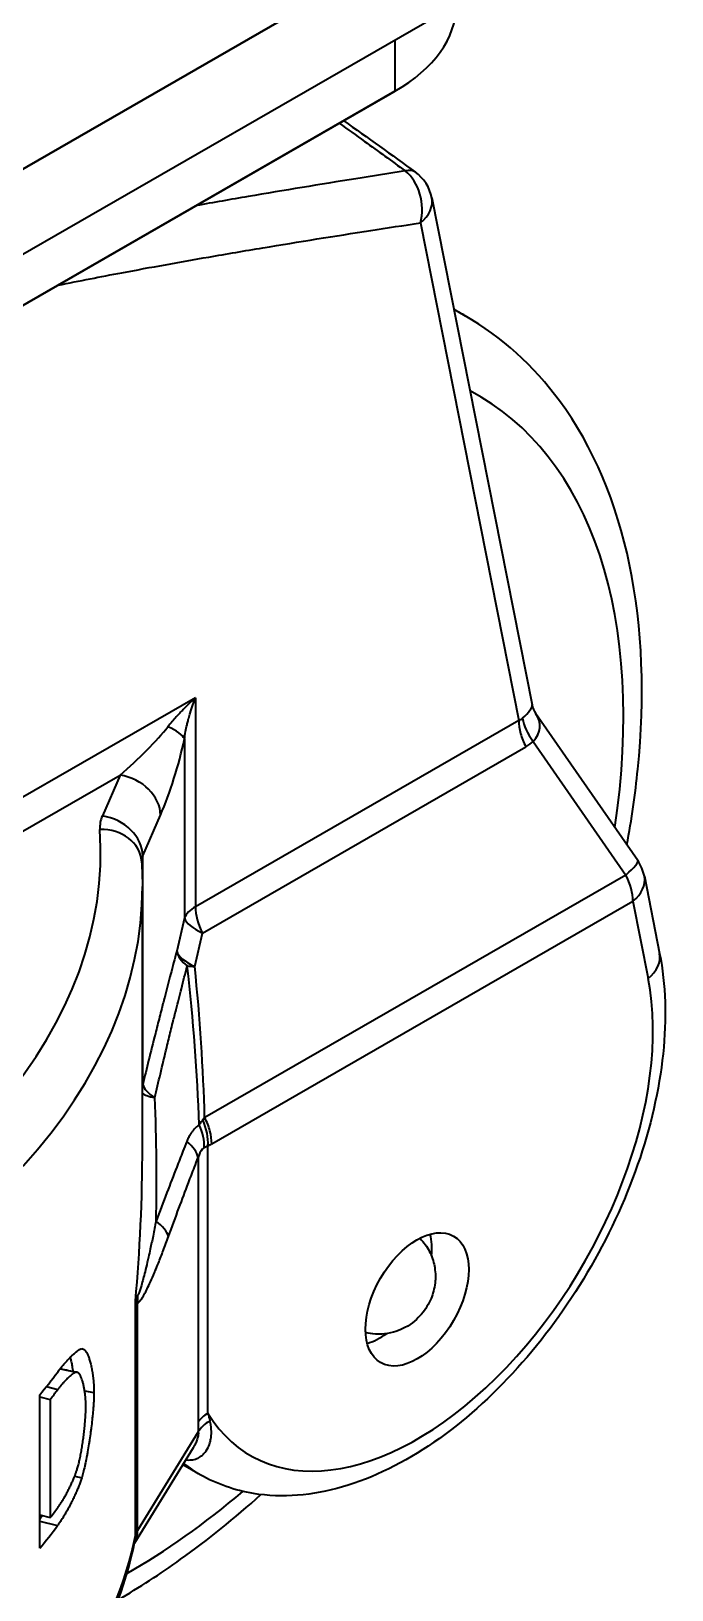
# Model space of a CAD drawing. Header units: millimetres. Extents: x 0 to 51860, y 0 to 5940.
# Drawn here: x 8050.8 to 8071.28, y 4172.62 to 4222.45 of the extents above; entities that cross this region are included whole.
import ezdxf

# ---------------------------------------------------------------- set-up
doc = ezdxf.new("R2010")
doc.units = ezdxf.units.MM
doc.header["$LTSCALE"] = 10
doc.layers.add('가시적인 것(ISO)', color=3, linetype='Continuous', lineweight=40)
doc.layers.add('가시적인 좁은 것(ISO)', color=3, linetype='Continuous', lineweight=35)

msp = doc.modelspace()

# ---------------------------------------------------------------- linework, layer by layer
at = {"layer": '가시적인 것(ISO)'}
for p, q in [((8069.4962, 4228.9636), (7692.3726, 4011.7926)), ((8022.3557, 4201.8173), (8069.4962, 4228.9636)), ((8022.3557, 4199.0921), (8069.4962, 4226.2385)), ((8062.4251, 4220.5262), (8027.0698, 4200.1664)), ((8062.2066, 4220.3993), (8062.4432, 4220.5367)), ((8026.8341, 4200.0296), (8062.1894, 4220.3894)), ((8057.9766, 4217.2013), (8057.9767, 4217.2012)), ((8063.6046, 4217.1176), (8066.8077, 4200.9133)), ((8064.3088, 4213.5548), (8064.6687, 4213.3475)), ((8070.1856, 4195.9314), (8066.9295, 4200.626)), ((8070.3981, 4195.4301), (8070.886, 4192.9618)), ((8054.3511, 4186.7994), (8054.3511, 4195.106)), ((8051.0679, 4173.9435), (8051.0679, 4178.8488)), ((8051.0679, 4178.7878), (8051.4035, 4178.7009)), ((8051.4035, 4178.7009), (8051.4035, 4174.9245)), ((8055.974, 4177.1512), (8054.0976, 4174.1128)), ((8052.1866, 4176.2467), (8052.4132, 4176.2003)), ((8056.201, 4176.2966), (8055.6442, 4176.6173)), ((8051.0679, 4175.0114), (8051.4035, 4174.9245))]:
    msp.add_line(p, q, dxfattribs=at)
for centre, end in [((8062.2965, 4216.8591), 53.94212), ((8069.09, 4195.1715), 34.74516)]:
    msp.add_arc(centre, 1.3333, 11.18164, end, dxfattribs=at)
for centre, major_axis, ratio, start_param, end_param in [((8057.7111, 4223.2408), (6.6667, 0), 0.5758617, 5.4977871, 6.2831853), ((8057.7111, 4222.9683), (6.3333, 0), 0.5758617, 5.4977871, 5.5016397), ((8065.5845, 4200.2256), (-1.2137, -0.713), 0.232623, 3.0604948, 3.060542), ((8061.9537, 4182.5801), (1.1644, 2.022), 0.5780931, 5.3737226, 5.7548429), ((8061.9537, 4182.5801), (1.1644, 2.022), 0.5780931, 3.669935, 4.0510553), ((8020.8378, 4187.1797), (33.5133, 0), 0.5758617, 5.8368413, 5.8776098), ((8020.8378, 4186.6152), (-33.5133, 0), 0.5758617, 2.7190423, 2.7371778), ((8020.8378, 4182.8388), (33.5133, 0), 0.5758617, 5.860635, 5.8787704), ((8020.8378, 4182.2744), (-33.5133, 0), 0.5758617, 2.6952486, 2.7364524)]:
    msp.add_ellipse(centre, major_axis=major_axis, ratio=ratio, start_param=start_param, end_param=end_param, dxfattribs=at)
msp.add_ellipse((8063.1322, 4181.9015), major_axis=(1.1644, 2.022), ratio=0.5780931, dxfattribs=at)
for points in [[(8060.7862, 4219.5813), (8061.551, 4219.0424), (8062.3162, 4218.4939), (8063.0812, 4217.9371)], [(8066.8077, 4200.9133), (8066.8274, 4200.8136), (8066.8724, 4200.7083), (8066.9295, 4200.6259)], [(8054.2027, 4182.7464), (8054.2027, 4182.7464), (8054.2027, 4182.7464), (8054.2027, 4182.7464)], [(8051.7262, 4179.6872), (8051.9036, 4179.6492), (8052.081, 4179.6113), (8052.2584, 4179.5734)], [(8055.974, 4177.1513), (8055.974, 4177.1513), (8055.974, 4177.1513), (8055.974, 4177.1512)]]:
    msp.add_open_spline(points, degree=3, dxfattribs=at)
for points, knots in [([(8069.8393, 4196.4307), (8069.9918, 4197.246), (8070.1087, 4198.0539), (8070.4212, 4201.1621), (8070.3428, 4203.3741), (8069.515, 4207.3623), (8068.7742, 4209.1509), (8066.8652, 4211.7409), (8065.8424, 4212.6717), (8064.6687, 4213.3475)], [6.0454218, 6.0454218, 6.0454218, 6.0454218, 6.1604084, 6.1604084, 6.4943533, 6.4943533, 6.822324, 6.822324, 7.0705172, 7.0705172, 7.0705172, 7.0705172]), ([(8054.3232, 4195.9252), (8054.3269, 4195.8707), (8054.3302, 4195.8161), (8054.3362, 4195.7069), (8054.3388, 4195.6523), (8054.3433, 4195.5431), (8054.3452, 4195.4884), (8054.3481, 4195.3792), (8054.3493, 4195.3245), (8054.3508, 4195.2153), (8054.3511, 4195.1606), (8054.3511, 4195.106)], [0.74608279, 0.74608279, 0.74608279, 0.74608279, 0.753945865, 0.753945865, 0.761808939, 0.761808939, 0.769672014, 0.769672014, 0.777535089, 0.777535089, 0.785398163, 0.785398163, 0.785398163, 0.785398163]), ([(8070.886, 4192.9618), (8071.0836, 4191.962), (8071.114, 4190.8769), (8070.8753, 4188.5959), (8070.5975, 4187.3974), (8069.7723, 4185.0299), (8069.2269, 4183.8613), (8067.9251, 4181.6592), (8067.1699, 4180.6258), (8065.5121, 4178.7857), (8064.6093, 4177.9802), (8062.7228, 4176.6832), (8061.7382, 4176.193), (8059.7916, 4175.6294), (8058.825, 4175.5426), (8057.3039, 4175.7929), (8056.7246, 4175.9951), (8056.201, 4176.2966)], [6.0808054, 6.0808054, 6.0808054, 6.0808054, 6.4112568, 6.4112568, 6.750213, 6.750213, 7.0863904, 7.0863904, 7.4212433, 7.4212433, 7.7577382, 7.7577382, 8.0967554, 8.0967554, 8.4235318, 8.4235318, 8.6374461, 8.6374461, 8.6374461, 8.6374461]), ([(8063.2198, 4183.8568), (8063.2361, 4183.8404), (8063.2519, 4183.8237), (8063.3906, 4183.6714), (8063.4832, 4183.5257), (8063.6288, 4183.2193), (8063.6719, 4183.0614), (8063.7256, 4182.7336), (8063.7231, 4182.5735), (8063.6857, 4182.239), (8063.639, 4182.0786), (8063.5032, 4181.7485), (8063.4061, 4181.5869), (8063.1466, 4181.2797), (8062.9877, 4181.1307), (8062.5769, 4180.9094), (8062.3643, 4180.8262), (8061.9088, 4180.78), (8061.7001, 4180.7886), (8061.485, 4180.8442)], [5.6541342, 5.6541342, 5.6541342, 5.6541342, 5.678699, 5.678699, 5.8760079, 5.8760079, 6.1119161, 6.1119161, 6.4202858, 6.4202858, 6.8403273, 6.8403273, 7.3696643, 7.3696643, 7.8861792, 7.8861792, 8.2433156, 8.2433156, 8.4791654, 8.4791654, 8.4791654, 8.4791654]), ([(8051.6324, 4179.5653), (8051.6602, 4179.6026), (8051.6881, 4179.6389), (8051.716, 4179.6742), (8051.7439, 4179.7095), (8051.7717, 4179.7438), (8051.7992, 4179.7769), (8051.813, 4179.7935), (8051.8267, 4179.8097), (8051.8404, 4179.8257), (8051.8677, 4179.8577), (8051.8947, 4179.8884), (8051.9212, 4179.9179), (8051.9345, 4179.9326), (8051.9476, 4179.947), (8051.9606, 4179.9611), (8051.9866, 4179.9893), (8052.0121, 4180.0161), (8052.0369, 4180.0415), (8052.0493, 4180.0542), (8052.0615, 4180.0665), (8052.0736, 4180.0785), (8052.0977, 4180.1024), (8052.121, 4180.1249), (8052.1435, 4180.1457), (8052.1547, 4180.1561), (8052.1657, 4180.1662), (8052.1765, 4180.1758), (8052.1981, 4180.195), (8052.2188, 4180.2126), (8052.2384, 4180.2284), (8052.2482, 4180.2363), (8052.2577, 4180.2438), (8052.267, 4180.2509), (8052.2855, 4180.2649), (8052.3029, 4180.2772), (8052.3191, 4180.2875), (8052.3272, 4180.2927), (8052.3351, 4180.2974), (8052.3425, 4180.3016), (8052.3575, 4180.3101), (8052.3713, 4180.3165), (8052.3836, 4180.3209), (8052.3959, 4180.3253), (8052.4069, 4180.3276), (8052.4164, 4180.3278)], [0, 0, 0, 0, 0.0833333, 0.0833333, 0.0833333, 0.1666667, 0.1666667, 0.1666667, 0.2083333, 0.2083333, 0.2083333, 0.2916667, 0.2916667, 0.2916667, 0.3333333, 0.3333333, 0.3333333, 0.4166667, 0.4166667, 0.4166667, 0.4583333, 0.4583333, 0.4583333, 0.5416667, 0.5416667, 0.5416667, 0.5833333, 0.5833333, 0.5833333, 0.6666667, 0.6666667, 0.6666667, 0.7083333, 0.7083333, 0.7083333, 0.7916667, 0.7916667, 0.7916667, 0.8333333, 0.8333333, 0.8333333, 0.9166667, 0.9166667, 0.9166667, 1, 1, 1, 1]), ([(8052.4164, 4180.3278), (8052.4326, 4180.3278), (8052.4488, 4180.323), (8052.4648, 4180.3138), (8052.4809, 4180.3046), (8052.4969, 4180.291), (8052.5127, 4180.2734), (8052.5205, 4180.2646), (8052.5284, 4180.2548), (8052.5361, 4180.2441), (8052.5516, 4180.2226), (8052.5668, 4180.1972), (8052.5816, 4180.1685), (8052.589, 4180.1541), (8052.5963, 4180.1388), (8052.6034, 4180.1228), (8052.6178, 4180.0907), (8052.6317, 4180.0553), (8052.645, 4180.0171), (8052.6516, 4179.998), (8052.6581, 4179.9782), (8052.6645, 4179.9577), (8052.6772, 4179.9167), (8052.6892, 4179.873), (8052.7005, 4179.8271), (8052.7062, 4179.8041), (8052.7116, 4179.7806), (8052.7169, 4179.7565), (8052.7274, 4179.7084), (8052.7372, 4179.6581), (8052.746, 4179.6062), (8052.7505, 4179.5802), (8052.7547, 4179.5538), (8052.7586, 4179.527), (8052.7666, 4179.4734), (8052.7736, 4179.4183), (8052.7795, 4179.362), (8052.7825, 4179.3339), (8052.7852, 4179.3054), (8052.7876, 4179.2768), (8052.7924, 4179.2195), (8052.7962, 4179.1612), (8052.7987, 4179.1023), (8052.8013, 4179.0435), (8052.8026, 4178.984), (8052.8026, 4178.9244)], [0, 0, 0, 0, 0.0833333, 0.0833333, 0.0833333, 0.1666667, 0.1666667, 0.1666667, 0.2083333, 0.2083333, 0.2083333, 0.2916667, 0.2916667, 0.2916667, 0.3333333, 0.3333333, 0.3333333, 0.4166667, 0.4166667, 0.4166667, 0.4583333, 0.4583333, 0.4583333, 0.5416667, 0.5416667, 0.5416667, 0.5833333, 0.5833333, 0.5833333, 0.6666667, 0.6666667, 0.6666667, 0.7083333, 0.7083333, 0.7083333, 0.7916667, 0.7916667, 0.7916667, 0.8333333, 0.8333333, 0.8333333, 0.9166667, 0.9166667, 0.9166667, 1, 1, 1, 1]), ([(8052.0408, 4180.0455), (8052.0498, 4180.0137), (8052.0584, 4179.9805), (8052.0667, 4179.9461), (8052.0722, 4179.9229), (8052.0776, 4179.8992), (8052.0827, 4179.8749), (8052.0931, 4179.8264), (8052.1026, 4179.7758), (8052.1113, 4179.7235), (8052.1156, 4179.6974), (8052.1198, 4179.6708), (8052.1237, 4179.6439), (8052.1257, 4179.6297), (8052.1277, 4179.6154), (8052.1296, 4179.601)], [0.47973463, 0.47973463, 0.47973463, 0.47973463, 0.54166667, 0.54166667, 0.54166667, 0.58333333, 0.58333333, 0.58333333, 0.66666667, 0.66666667, 0.66666667, 0.70833333, 0.70833333, 0.70833333, 0.73031952, 0.73031952, 0.73031952, 0.73031952]), ([(8052.2367, 4179.5746), (8052.2274, 4179.5731), (8052.217, 4179.5699), (8052.2057, 4179.5653), (8052.1945, 4179.5607), (8052.1823, 4179.5546), (8052.1693, 4179.5471), (8052.1498, 4179.5358), (8052.1285, 4179.5214), (8052.1058, 4179.5043), (8052.0982, 4179.4986), (8052.0904, 4179.4926), (8052.0825, 4179.4863), (8052.0667, 4179.4738), (8052.0503, 4179.46), (8052.0334, 4179.4453), (8052.0249, 4179.4379), (8052.0164, 4179.4303), (8052.0077, 4179.4224), (8051.9903, 4179.4066), (8051.9725, 4179.3899), (8051.9544, 4179.3722), (8051.9453, 4179.3634), (8051.9362, 4179.3544), (8051.927, 4179.3452), (8051.9086, 4179.3267), (8051.8899, 4179.3075), (8051.8711, 4179.2875), (8051.8617, 4179.2775), (8051.8523, 4179.2674), (8051.8428, 4179.257), (8051.8239, 4179.2364), (8051.805, 4179.2151), (8051.7861, 4179.1933), (8051.7766, 4179.1824), (8051.7672, 4179.1714), (8051.7578, 4179.1602), (8051.739, 4179.1379), (8051.7203, 4179.1151), (8051.7019, 4179.0919), (8051.6835, 4179.0687), (8051.6654, 4179.0452), (8051.6477, 4179.0214)], [0, 0, 0, 0, 0.0833333, 0.0833333, 0.0833333, 0.1666667, 0.1666667, 0.1666667, 0.2916667, 0.2916667, 0.2916667, 0.3333333, 0.3333333, 0.3333333, 0.4166667, 0.4166667, 0.4166667, 0.4583333, 0.4583333, 0.4583333, 0.5416667, 0.5416667, 0.5416667, 0.5833333, 0.5833333, 0.5833333, 0.6666667, 0.6666667, 0.6666667, 0.7083333, 0.7083333, 0.7083333, 0.7916667, 0.7916667, 0.7916667, 0.8333333, 0.8333333, 0.8333333, 0.9166667, 0.9166667, 0.9166667, 1, 1, 1, 1]), ([(8052.543, 4178.4775), (8052.543, 4178.5246), (8052.5419, 4178.5715), (8052.54, 4178.618), (8052.538, 4178.6645), (8052.5351, 4178.7106), (8052.5313, 4178.756), (8052.5294, 4178.7787), (8052.5273, 4178.8011), (8052.525, 4178.8234), (8052.5204, 4178.8679), (8052.5149, 4178.9116), (8052.5087, 4178.954), (8052.5056, 4178.9752), (8052.5024, 4178.9961), (8052.4989, 4179.0166), (8052.492, 4179.0578), (8052.4843, 4179.0975), (8052.4761, 4179.1355), (8052.4719, 4179.1545), (8052.4677, 4179.1731), (8052.4632, 4179.1912), (8052.4543, 4179.2275), (8052.4449, 4179.2619), (8052.4349, 4179.2941), (8052.4299, 4179.3102), (8052.4248, 4179.3258), (8052.4195, 4179.3407), (8052.409, 4179.3707), (8052.3981, 4179.3983), (8052.3867, 4179.4233), (8052.381, 4179.4357), (8052.3752, 4179.4475), (8052.3694, 4179.4587), (8052.3576, 4179.4809), (8052.3456, 4179.5003), (8052.3332, 4179.5165), (8052.327, 4179.5247), (8052.3208, 4179.532), (8052.3144, 4179.5385), (8052.3018, 4179.5516), (8052.289, 4179.5613), (8052.276, 4179.5674), (8052.263, 4179.5735), (8052.2499, 4179.576), (8052.2367, 4179.5746)], [0, 0, 0, 0, 0.0833333, 0.0833333, 0.0833333, 0.1666667, 0.1666667, 0.1666667, 0.2083333, 0.2083333, 0.2083333, 0.2916667, 0.2916667, 0.2916667, 0.3333333, 0.3333333, 0.3333333, 0.4166667, 0.4166667, 0.4166667, 0.4583333, 0.4583333, 0.4583333, 0.5416667, 0.5416667, 0.5416667, 0.5833333, 0.5833333, 0.5833333, 0.6666667, 0.6666667, 0.6666667, 0.7083333, 0.7083333, 0.7083333, 0.7916667, 0.7916667, 0.7916667, 0.8333333, 0.8333333, 0.8333333, 0.9166667, 0.9166667, 0.9166667, 1, 1, 1, 1]), ([(8052.8026, 4178.9244), (8052.8026, 4178.8684), (8052.8012, 4178.8071), (8052.7986, 4178.7412), (8052.7959, 4178.6754), (8052.792, 4178.6052), (8052.787, 4178.5314), (8052.7844, 4178.4945), (8052.7816, 4178.4567), (8052.7785, 4178.4182), (8052.7724, 4178.3411), (8052.7652, 4178.261), (8052.757, 4178.1788), (8052.7529, 4178.1377), (8052.7485, 4178.0961), (8052.744, 4178.054), (8052.7348, 4177.9699), (8052.7248, 4177.8842), (8052.714, 4177.7978), (8052.7085, 4177.7546), (8052.7029, 4177.7112), (8052.6971, 4177.6677), (8052.6855, 4177.5808), (8052.6732, 4177.4937), (8052.6603, 4177.4072), (8052.6538, 4177.364), (8052.6472, 4177.321), (8052.6405, 4177.2782), (8052.6269, 4177.1927), (8052.6129, 4177.1084), (8052.5984, 4177.0262), (8052.5912, 4176.9851), (8052.5838, 4176.9445), (8052.5764, 4176.9046), (8052.5615, 4176.8247), (8052.5463, 4176.7474), (8052.5308, 4176.6736), (8052.5231, 4176.6367), (8052.5153, 4176.6006), (8052.5075, 4176.5656), (8052.4919, 4176.4955), (8052.4761, 4176.4294), (8052.4603, 4176.3682), (8052.4446, 4176.3071), (8052.4288, 4176.2508), (8052.4132, 4176.2003)], [0, 0, 0, 0, 0.0833333, 0.0833333, 0.0833333, 0.1666667, 0.1666667, 0.1666667, 0.2083333, 0.2083333, 0.2083333, 0.2916667, 0.2916667, 0.2916667, 0.3333333, 0.3333333, 0.3333333, 0.4166667, 0.4166667, 0.4166667, 0.4583333, 0.4583333, 0.4583333, 0.5416667, 0.5416667, 0.5416667, 0.5833333, 0.5833333, 0.5833333, 0.6666667, 0.6666667, 0.6666667, 0.7083333, 0.7083333, 0.7083333, 0.7916667, 0.7916667, 0.7916667, 0.8333333, 0.8333333, 0.8333333, 0.9166667, 0.9166667, 0.9166667, 1, 1, 1, 1]), ([(8052.2621, 4176.4577), (8052.2742, 4176.4957), (8052.2863, 4176.5375), (8052.2982, 4176.5824), (8052.3102, 4176.6273), (8052.3219, 4176.6753), (8052.3335, 4176.726), (8052.3393, 4176.7513), (8052.3451, 4176.7773), (8052.3507, 4176.8039), (8052.3621, 4176.857), (8052.3732, 4176.9125), (8052.3839, 4176.9698), (8052.3893, 4176.9984), (8052.3946, 4177.0275), (8052.3998, 4177.0569), (8052.4102, 4177.1158), (8052.4203, 4177.1762), (8052.4299, 4177.2376), (8052.4347, 4177.2683), (8052.4394, 4177.2992), (8052.444, 4177.3303), (8052.4531, 4177.3925), (8052.4618, 4177.4554), (8052.4699, 4177.5184), (8052.474, 4177.5499), (8052.4779, 4177.5814), (8052.4817, 4177.6129), (8052.4893, 4177.6759), (8052.4963, 4177.7387), (8052.5026, 4177.8008), (8052.5058, 4177.8319), (8052.5088, 4177.8628), (8052.5116, 4177.8934), (8052.5173, 4177.9547), (8052.5223, 4178.0151), (8052.5265, 4178.0739), (8052.5286, 4178.1033), (8052.5306, 4178.1323), (8052.5323, 4178.1608), (8052.5358, 4178.218), (8052.5384, 4178.2733), (8052.5402, 4178.3262), (8052.542, 4178.3792), (8052.543, 4178.4298), (8052.543, 4178.4775)], [0, 0, 0, 0, 0.0833333, 0.0833333, 0.0833333, 0.1666667, 0.1666667, 0.1666667, 0.2083333, 0.2083333, 0.2083333, 0.2916667, 0.2916667, 0.2916667, 0.3333333, 0.3333333, 0.3333333, 0.4166667, 0.4166667, 0.4166667, 0.4583333, 0.4583333, 0.4583333, 0.5416667, 0.5416667, 0.5416667, 0.5833333, 0.5833333, 0.5833333, 0.6666667, 0.6666667, 0.6666667, 0.7083333, 0.7083333, 0.7083333, 0.7916667, 0.7916667, 0.7916667, 0.8333333, 0.8333333, 0.8333333, 0.9166667, 0.9166667, 0.9166667, 1, 1, 1, 1]), ([(8052.4132, 4176.2003), (8052.4004, 4176.1601), (8052.3865, 4176.1186), (8052.3714, 4176.0761), (8052.3564, 4176.0336), (8052.3403, 4175.9901), (8052.3232, 4175.9459), (8052.3147, 4175.9238), (8052.3059, 4175.9015), (8052.2969, 4175.8791), (8052.2789, 4175.8342), (8052.2599, 4175.7887), (8052.2401, 4175.7428), (8052.2302, 4175.7199), (8052.2202, 4175.6969), (8052.2099, 4175.6739), (8052.1893, 4175.6278), (8052.168, 4175.5816), (8052.1461, 4175.5354), (8052.1351, 4175.5123), (8052.124, 4175.4892), (8052.1127, 4175.4662), (8052.0901, 4175.4201), (8052.067, 4175.3743), (8052.0434, 4175.3289), (8052.0316, 4175.3063), (8052.0197, 4175.2837), (8052.0077, 4175.2613), (8051.9837, 4175.2165), (8051.9594, 4175.1723), (8051.9348, 4175.129), (8051.9225, 4175.1073), (8051.9101, 4175.0858), (8051.8977, 4175.0646), (8051.8729, 4175.0223), (8051.8479, 4174.9809), (8051.8229, 4174.9408), (8051.8105, 4174.9207), (8051.798, 4174.901), (8051.7855, 4174.8816), (8051.7606, 4174.8428), (8051.7357, 4174.8054), (8051.7111, 4174.7697), (8051.6865, 4174.7339), (8051.6621, 4174.6999), (8051.6381, 4174.6677)], [0, 0, 0, 0, 0.0833333, 0.0833333, 0.0833333, 0.1666667, 0.1666667, 0.1666667, 0.2083333, 0.2083333, 0.2083333, 0.2916667, 0.2916667, 0.2916667, 0.3333333, 0.3333333, 0.3333333, 0.4166667, 0.4166667, 0.4166667, 0.4583333, 0.4583333, 0.4583333, 0.5416667, 0.5416667, 0.5416667, 0.5833333, 0.5833333, 0.5833333, 0.6666667, 0.6666667, 0.6666667, 0.7083333, 0.7083333, 0.7083333, 0.7916667, 0.7916667, 0.7916667, 0.8333333, 0.8333333, 0.8333333, 0.9166667, 0.9166667, 0.9166667, 1, 1, 1, 1]), ([(8051.6477, 4175.245), (8051.6651, 4175.2684), (8051.6831, 4175.2938), (8051.7016, 4175.3209), (8051.7202, 4175.3479), (8051.7391, 4175.3767), (8051.7584, 4175.4069), (8051.7681, 4175.4221), (8051.7778, 4175.4375), (8051.7875, 4175.4533), (8051.8071, 4175.4849), (8051.8268, 4175.5177), (8051.8466, 4175.5516), (8051.8564, 4175.5686), (8051.8663, 4175.5857), (8051.8762, 4175.6031), (8051.896, 4175.638), (8051.9156, 4175.6736), (8051.9351, 4175.7099), (8051.9449, 4175.728), (8051.9545, 4175.7463), (8051.9642, 4175.7647), (8051.9834, 4175.8014), (8052.0023, 4175.8386), (8052.0208, 4175.876), (8052.03, 4175.8947), (8052.0391, 4175.9134), (8052.0481, 4175.9321), (8052.0661, 4175.9695), (8052.0836, 4176.0069), (8052.1004, 4176.0441), (8052.1089, 4176.0627), (8052.1171, 4176.0812), (8052.1252, 4176.0996), (8052.1413, 4176.1364), (8052.1567, 4176.1727), (8052.1712, 4176.2084), (8052.193, 4176.2619), (8052.2129, 4176.3137), (8052.2304, 4176.363), (8052.2421, 4176.3958), (8052.2527, 4176.4275), (8052.2621, 4176.4577)], [0, 0, 0, 0, 0.0833333, 0.0833333, 0.0833333, 0.1666667, 0.1666667, 0.1666667, 0.2083333, 0.2083333, 0.2083333, 0.2916667, 0.2916667, 0.2916667, 0.3333333, 0.3333333, 0.3333333, 0.4166667, 0.4166667, 0.4166667, 0.4583333, 0.4583333, 0.4583333, 0.5416667, 0.5416667, 0.5416667, 0.5833333, 0.5833333, 0.5833333, 0.6666667, 0.6666667, 0.6666667, 0.7083333, 0.7083333, 0.7083333, 0.7916667, 0.7916667, 0.7916667, 0.9166667, 0.9166667, 0.9166667, 1, 1, 1, 1]), ([(8053.5807, 4172.3019), (8054.2513, 4172.6906), (8054.9167, 4173.1214), (8056.4465, 4174.215), (8057.3045, 4174.9075), (8058.1402, 4175.6605)], [4.71568478, 4.71568478, 4.71568478, 4.71568478, 4.8320453, 4.8320453, 4.98656624, 4.98656624, 4.98656624, 4.98656624]), ([(8051.1455, 4174.9913), (8051.1292, 4174.9666), (8051.113, 4174.9424), (8051.0872, 4174.9049), (8051.0775, 4174.891), (8051.0679, 4174.8774)], [0.861058474, 0.861058474, 0.861058474, 0.861058474, 0.916666667, 0.916666667, 0.950264615, 0.950264615, 0.950264615, 0.950264615]), ([(8008.2951, 4158.138), (8011.6168, 4157.3516), (8015.1509, 4156.8819), (8022.2846, 4156.6175), (8025.8828, 4156.8215), (8032.7961, 4157.8839), (8036.1098, 4158.7426), (8042.1308, 4161.0449), (8044.8357, 4162.4898), (8049.3462, 4165.8495), (8051.1552, 4167.7649), (8053.231, 4171.2295), (8053.8105, 4172.6867), (8054.1105, 4174.1763)], [3.5369534, 3.5369534, 3.5369534, 3.5369534, 3.8627197, 3.8627197, 4.1877832, 4.1877832, 4.5131593, 4.5131593, 4.839651, 4.839651, 5.1655586, 5.1655586, 5.3823025, 5.3823025, 5.3823025, 5.3823025])]:
    msp.add_open_spline(points, degree=3, knots=knots, dxfattribs=at)
at = {"layer": '가시적인 좁은 것(ISO)'}
for p, q in [((8062.4251, 4222.1665), (8062.4251, 4220.5262)), ((8062.1894, 4220.3894), (8062.4251, 4220.5262)), ((8063.2393, 4216.3162), (8066.3842, 4200.4067)), ((8056.046, 4201.1355), (8049.0124, 4197.0851)), ((8056.046, 4201.1355), (8056.046, 4194.4533)), ((8066.3842, 4200.4067), (8056.046, 4194.4533)), ((8055.6953, 4199.8205), (8055.6953, 4194.0968)), ((8066.8429, 4199.7406), (8069.8059, 4195.4687)), ((8056.2729, 4193.6132), (8066.6112, 4199.5666)), ((8049.0216, 4196.0025), (8053.6368, 4198.6602)), ((8053.6368, 4198.6602), (8053.0707, 4197.3577)), ((8054.3641, 4196.0812), (8054.9303, 4197.3837)), ((8054.3641, 4188.7755), (8054.3641, 4196.0812)), ((8069.8059, 4195.4687), (8056.342, 4187.7153)), ((8056.569, 4186.8752), (8070.0328, 4194.6286)), ((8070.0328, 4194.6286), (8070.5207, 4192.1603)), ((8055.6953, 4194.0968), (8055.4483, 4193.0294)), ((8056.0259, 4192.5458), (8056.2729, 4193.6132)), ((8056.4483, 4178.263), (8056.4483, 4186.8109)), ((8056.1348, 4186.4359), (8056.1348, 4177.9774)), ((8054.1275, 4174.3489), (8054.1275, 4181.8579)), ((8054.1956, 4174.5176), (8054.1956, 4181.7833)), ((8051.7243, 4179.6847), (8052.2367, 4179.5746)), ((8051.282, 4179.1115), (8051.6477, 4179.0214)), ((8052.5051, 4178.9784), (8052.8026, 4178.9244)), ((8056.1394, 4177.6651), (8054.1956, 4174.5176)), ((8051.0679, 4174.8085), (8051.6381, 4174.6677))]:
    msp.add_line(p, q, dxfattribs=at)
for centre, major_axis, ratio, start_param, end_param in [((8062.2965, 4216.8591), (-0.1992, 1.3184), 0.7412201, 4.1792559, 5.6026219), ((8062.2965, 4216.8591), (0.7847, 1.078), 0.452436, 6.2831277, 6.7765313), ((8062.2965, 4216.8591), (1.308, 0.2586), 0.6803064, 5.3744287, 6.2831853), ((8052.5256, 4192.2606), (12.1431, 21.0869), 0.5780931, 0, 0.0288959), ((8053.9398, 4191.4463), (11.1451, 19.3537), 0.5780931, 5.308655, 6.3061371), ((8065.5845, 4200.2256), (-1.2137, -0.713), 0.232623, 2.2829607, 3.0604948), ((8065.5845, 4200.2256), (1.4729, 0.0216), 0.6475199, 5.7271306, 6.6935587), ((8053.6368, 4199.2052), (1.8671, 1.6915), 0.1620417, 4.5666266, 5.5110924), ((8054.4019, 4200.007), (1.3041, -0.2778), 0.3128063, 0.2105481, 1.0131408), ((8064.99, 4203.2332), (1.4366, -2.8082), 0.3345581, 6.2394981, 6.370684), ((8067.327, 4199.8638), (-0.6654, 1.1554), 0.5780931, 0.7873319, 1.141645), ((8067.5587, 4200.0377), (-0.9237, 0.9615), 0.5540728, 0.6657755, 1.3579753), ((8054.9303, 4199.0188), (0.785, 2.7149), 0.1933232, 4.1230649, 5.0675308), ((8067.327, 4199.8638), (-0.6654, 1.1554), 0.5780931, 1.141645, 1.4959581), ((8064.2742, 4202.936), (2.4552, -3.2917), 0.5382264, 6.2192607, 6.3504466), ((8053.6368, 4197.5701), (1.2228, -0.5315), 0.7930813, 0.3319585, 1.9027548), ((8055.6575, 4196.9848), (-2.6667, 0), 0.5758617, 6.0379247, 6.3225007), ((8053.0707, 4196.2676), (1.2228, -0.5315), 0.7930813, 0.3319585, 1.9027548), ((8020.8378, 4196.1961), (32.18, 0), 0.5758617, 4.359902, 6.3225007), ((8052.9929, 4195.8344), (1.3302, 0.0909), 0.8169154, 0, 1.5150527), ((8055.6575, 4195.8947), (-1.3333, 0), 0.5758617, 6.0379247, 6.2668959), ((8069.09, 4195.1715), (1.0956, 0.7599), 0.1492699, 5.316678, 6.2831853), ((8069.09, 4195.1715), (-0.6654, 1.1554), 0.5780931, 3.9289245, 4.6375508), ((8069.09, 4195.1715), (1.308, 0.2586), 0.6803064, 5.3744207, 6.2831853), ((8020.8378, 4195.106), (33.5133, 0), 0.5758617, 4.359902, 6.2831853), ((8056.9888, 4193.9104), (-1.3333, 0), 0.5758617, 5.4977871, 6.0379247), ((8056.9888, 4193.9104), (0.6654, -1.1554), 0.5780931, 3.9289245, 4.6375508), ((8056.9888, 4193.9104), (-1.299, 0.3006), 0.3838077, 0.2166631, 1.078338), ((8056.7417, 4192.843), (-1.2879, 0.3453), 0.5049707, 0.2320616, 0.8788758), ((8056.7417, 4192.843), (-1.299, 0.3006), 0.3838077, 0.2166631, 1.078338), ((8069.5779, 4192.7032), (1.308, 0.2586), 0.6803064, 5.3744207, 6.2831853), ((8056.7417, 4192.843), (1.3265, 0.1349), 0.2015453, 3.8873915, 4.1220179), ((8009.998, 4215.9161), (-34.7615, 56.8546), 0.5353494, 3.9007513, 3.9950172), ((8003.7896, 4219.6996), (41.1268, -60.6665), 0.5398799, 0.7019999, 0.7861428), ((8063.1322, 4186.1527), (-5.323, -9.2436), 0.5780931, 5.9776282, 8.839826), ((8055.6575, 4188.5891), (-1.3333, 0), 0.5758617, 6.0379247, 6.0818688), ((8055.6575, 4188.5891), (-1.2956, 0.3149), 0.4251244, 0.2211103, 0.9023627), ((8055.6575, 4188.5891), (-1.3327, -0.0397), 0.2164321, 0.1927886, 0.8148016), ((8021.0383, 4210.3505), (22.7377, -49.1362), 0.5080315, 0.799973, 0.8889459), ((8057.0306, 4192.0185), (1.0708, 4.5598), 0.1795802, 3.4713809, 3.5233372), ((8055.5055, 4187.3538), (-0.5851, 1.1981), 0.6199177, 3.9698247, 4.6508782), ((8055.6262, 4187.4182), (0.6654, -1.1554), 0.5780931, 1.141645, 1.4959581), ((8055.2647, 4187.2162), (0.7469, -1.1045), 0.6865404, 0.7457705, 1.3562079), ((8055.6262, 4187.4182), (0.6654, -1.1554), 0.5780931, 0.7873319, 1.141645), ((8018.1548, 4213.7401), (-25.1699, 51.8045), 0.5021268, 3.8322228, 3.9434518), ((8054.8786, 4186.6932), (1.2431, -0.4822), 0.5063781, 0.3232732, 0.9828015), ((8057.5904, 4182.4282), (-1.2096, 4.3474), 0.2167467, 0.1363411, 0.3419707), ((8056.4059, 4186.3561), (0.0282, 0.4239), 0.6242559, 0.4035623, 0.6688072), ((8058.6216, 4193.2443), (-2.9017, -6.5117), 0.2801513, 0.322726, 0.3674643), ((8053.9306, 4184.1689), (1.2529, -0.4562), 0.4577459, 0.3132019, 0.9961497), ((8055.3556, 4190.6422), (-4.3308, -7.5206), 0.5780931, 0.5977299, 0.5977312), ((8055.3917, 4181.7442), (-1.2815, -0.0548), 0.6720633, 5.8580311, 6.0875329), ((8055.5153, 4181.7998), (1.3966, -0.1009), 0.2320394, 3.2714241, 3.492145), ((8052.9394, 4182.0405), (0.5364, -1.2207), 0.9441597, 0.9815991, 1.1842914), ((8057.3911, 4177.7201), (-1.3333, 0), 0.5758617, 5.4977871, 5.9415102), ((8056.9897, 4178.2483), (-0.4367, 1.7515), 0.2899816, 1.4902345, 1.6311794), ((8056.5778, 4177.756), (0.0469, -2.1824), 0.2018551, 4.6064366, 4.7496924), ((8057.3956, 4177.4079), (-1.3328, -0.0387), 0.6265017, 5.4218478, 5.924059), ((8062.1894, 4186.6956), (-5.9884, -10.399), 0.5780931, 6.1906594, 6.2831853), ((8053.9398, 4191.4463), (-11.1451, -19.3537), 0.5780931, 0.7781177, 1.0149955), ((8020.8378, 4176.5749), (33.5133, 0), 0.5758617, 4.3220109, 6.167586), ((8055.4519, 4174.2604), (-1.3333, 0), 0.5758617, 5.9415102, 6.167586)]:
    msp.add_ellipse(centre, major_axis=major_axis, ratio=ratio, start_param=start_param, end_param=end_param, dxfattribs=at)
for points, knots in [([(8060.6444, 4219.4997), (8060.9142, 4219.3082), (8061.184, 4219.1154), (8061.8878, 4218.6096), (8062.3218, 4218.2948), (8062.7559, 4217.9772), (8062.7562, 4217.9769), (8062.7566, 4217.9767)], [57.0107505, 57.0107505, 57.0107505, 57.0107505, 58.6796277, 58.6796277, 61.3639719, 61.3639719, 61.3661463, 61.3661463, 61.3661463, 61.3661463]), ([(8062.7566, 4217.9767), (8062.2297, 4217.895), (8061.7026, 4217.8123), (8060.0291, 4217.5456), (8058.8816, 4217.3568), (8057.1803, 4217.0645), (8056.6281, 4216.9677), (8056.0752, 4216.8685)], [11.5919549, 11.5919549, 11.5919549, 11.5919549, 15.1725594, 15.1725594, 22.953207, 22.953207, 26.6882835, 26.6882835, 26.6882835, 26.6882835]), ([(8051.6568, 4214.3241), (8052.3375, 4214.4625), (8053.0168, 4214.5949), (8054.6226, 4214.8982), (8055.5478, 4215.0648), (8057.0491, 4215.3257), (8057.6258, 4215.4236), (8059.3546, 4215.7114), (8060.5051, 4215.8952), (8062.1828, 4216.1555), (8062.7112, 4216.2364), (8063.2394, 4216.3162)], [21.5385308, 21.5385308, 21.5385308, 21.5385308, 26.0870056, 26.0870056, 32.3115237, 32.3115237, 36.2018475, 36.2018475, 43.9824952, 43.9824952, 47.5630996, 47.5630996, 47.5630996, 47.5630996]), ([(8056.046, 4201.1355), (8055.9872, 4201.0821), (8055.9294, 4201.0281), (8055.8093, 4200.9131), (8055.7474, 4200.8522), (8055.6488, 4200.7521), (8055.6111, 4200.7132), (8055.5557, 4200.6548), (8055.5374, 4200.6353), (8055.4902, 4200.5845), (8055.4615, 4200.5532), (8055.3882, 4200.4718), (8055.3443, 4200.4216), (8055.2546, 4200.3161), (8055.2091, 4200.2609), (8055.1657, 4200.2061)], [-0.0040025, -0.0040025, -0.0040025, -0.0040025, 0.4901862, 0.4901862, 1.0390287, 1.0390287, 1.3867058, 1.3867058, 1.5605443, 1.5605443, 1.8386859, 1.8386859, 2.2837126, 2.2837126, 2.777414, 2.777414, 2.777414, 2.777414]), ([(8055.8286, 4200.4688), (8055.8297, 4200.473), (8055.8309, 4200.4773), (8055.8468, 4200.5367), (8055.8624, 4200.5918), (8055.9046, 4200.7337), (8055.9324, 4200.8202), (8055.9886, 4200.9832), (8056.0166, 4201.0598), (8056.046, 4201.1355)], [-0.0040025, -0.0040025, -0.0040025, -0.0040025, 0.0228422, 0.0228422, 0.3705193, 0.3705193, 0.9193617, 0.9193617, 1.4135505, 1.4135505, 1.4135505, 1.4135505]), ([(8055.6953, 4199.8205), (8055.7062, 4199.8975), (8055.7191, 4199.9753), (8055.7472, 4200.1241), (8055.7621, 4200.1949), (8055.7885, 4200.3101), (8055.7992, 4200.3545), (8055.8163, 4200.4221), (8055.8224, 4200.4454), (8055.8286, 4200.4688)], [1.4135505, 1.4135505, 1.4135505, 1.4135505, 1.9072519, 1.9072519, 2.3522785, 2.3522785, 2.6304202, 2.6304202, 2.777414, 2.777414, 2.777414, 2.777414]), ([(8055.4483, 4193.0294), (8055.3827, 4192.7849), (8055.3174, 4192.539), (8055.1937, 4192.0688), (8055.1352, 4191.8448), (8055.0406, 4191.4791), (8055.0043, 4191.3381), (8054.9454, 4191.1082), (8054.9227, 4191.0197), (8054.855, 4190.7535), (8054.8099, 4190.5755), (8054.6931, 4190.1113), (8054.6215, 4189.8241), (8054.488, 4189.2832), (8054.4259, 4189.0298), (8054.3641, 4188.7755)], [0, 0, 0, 0, 1.3197364, 1.3197364, 2.5093579, 2.5093579, 3.2528713, 3.2528713, 3.7175672, 3.7175672, 4.646959, 4.646959, 6.1339859, 6.1339859, 7.4351345, 7.4351345, 7.4351345, 7.4351345]), ([(8054.7495, 4188.352), (8054.8081, 4188.6042), (8054.8669, 4188.8554), (8054.9938, 4189.3915), (8055.062, 4189.6759), (8055.1734, 4190.1357), (8055.2164, 4190.3119), (8055.2812, 4190.5753), (8055.3028, 4190.6629), (8055.3592, 4190.8903), (8055.394, 4191.0299), (8055.4847, 4191.3916), (8055.5408, 4191.6131), (8055.6597, 4192.0779), (8055.7226, 4192.3209), (8055.7858, 4192.5625)], [0.0000002, 0.0000002, 0.0000002, 0.0000002, 1.3011487, 1.3011487, 2.7881756, 2.7881756, 3.7175673, 3.7175673, 4.1822632, 4.1822632, 4.9257766, 4.9257766, 6.1153981, 6.1153981, 7.4351345, 7.4351345, 7.4351345, 7.4351345]), ([(8056.2828, 4187.6422), (8056.2812, 4187.6404), (8056.2796, 4187.6385), (8056.278, 4187.6366), (8056.2718, 4187.6295), (8056.2657, 4187.6222), (8056.2597, 4187.6149), (8056.256, 4187.6103), (8056.2523, 4187.6057), (8056.2485, 4187.601), (8056.2411, 4187.5917), (8056.2338, 4187.5822), (8056.2266, 4187.5726), (8056.2151, 4187.5572), (8056.2038, 4187.5415), (8056.1928, 4187.5253), (8056.1832, 4187.5112), (8056.1738, 4187.4968), (8056.1646, 4187.482)], [0, 0, 0, 0, 0.0207648, 0.0207648, 0.0207648, 0.10086661, 0.10086661, 0.10086661, 0.15093024, 0.15093024, 0.15093024, 0.25105751, 0.25105751, 0.25105751, 0.41126113, 0.41126113, 0.41126113, 0.55143929, 0.55143929, 0.55143929, 0.55143929]), ([(8056.1646, 4187.482), (8056.1286, 4187.4571), (8056.0938, 4187.4288), (8056.0416, 4187.3796), (8056.023, 4187.3605), (8055.9906, 4187.3244), (8055.9765, 4187.3076), (8055.9543, 4187.2795), (8055.9459, 4187.2685), (8055.9212, 4187.2347), (8055.9053, 4187.2112), (8055.8658, 4187.1481), (8055.8431, 4187.1072), (8055.8039, 4187.0274), (8055.7869, 4186.9889), (8055.7713, 4186.9494)], [0, 0, 0, 0, 0.2668261, 0.2668261, 0.4211266, 0.4211266, 0.5459048, 0.5459048, 0.6238912, 0.6238912, 0.7798641, 0.7798641, 1.0294206, 1.0294206, 1.2477825, 1.2477825, 1.2477825, 1.2477825]), ([(8055.7713, 4186.9494), (8055.7299, 4186.8453), (8055.6886, 4186.7408), (8055.5813, 4186.4686), (8055.5153, 4186.3005), (8055.3442, 4185.8616), (8055.2391, 4185.5898), (8055.0182, 4185.0136), (8054.9024, 4184.7087), (8054.7869, 4184.4023)], [0, 0, 0, 0, 0.5769376, 0.5769376, 1.5000377, 1.5000377, 2.9769979, 2.9769979, 4.6154996, 4.6154996, 4.6154996, 4.6154996]), ([(8056.3279, 4186.7528), (8056.3373, 4186.7584), (8056.3469, 4186.7638), (8056.3679, 4186.7749), (8056.3794, 4186.7806), (8056.3985, 4186.7896), (8056.4059, 4186.793), (8056.4172, 4186.798), (8056.421, 4186.7996), (8056.431, 4186.8039), (8056.4372, 4186.8064), (8056.445, 4186.8096), (8056.4466, 4186.8103), (8056.4483, 4186.8109)], [0, 0, 0, 0, 0.14017817, 0.14017817, 0.30038178, 0.30038178, 0.40050905, 0.40050905, 0.45057268, 0.45057268, 0.53067449, 0.53067449, 0.55143929, 0.55143929, 0.55143929, 0.55143929]), ([(8055.1869, 4183.9116), (8055.2977, 4184.2158), (8055.4089, 4184.5182), (8055.6214, 4185.0895), (8055.7226, 4185.3588), (8055.8876, 4185.7935), (8055.9513, 4185.96), (8056.0549, 4186.2295), (8056.0948, 4186.3328), (8056.1348, 4186.4359)], [0, 0, 0, 0, 1.6385027, 1.6385027, 3.1154629, 3.1154629, 4.038563, 4.038563, 4.6155006, 4.6155006, 4.6155006, 4.6155006]), ([(8054.7869, 4184.4023), (8054.7559, 4184.2432), (8054.7242, 4184.0842), (8054.6625, 4183.7846), (8054.6327, 4183.6437), (8054.5835, 4183.4179), (8054.5644, 4183.3319), (8054.533, 4183.1937), (8054.5209, 4183.141), (8054.4843, 4182.9841), (8054.4596, 4182.8814), (8054.4155, 4182.7047), (8054.3962, 4182.6297), (8054.3573, 4182.4843), (8054.3376, 4182.4137), (8054.3039, 4182.2999), (8054.2898, 4182.2547), (8054.2618, 4182.171), (8054.2478, 4182.1325), (8054.2256, 4182.0803), (8054.2171, 4182.0626), (8054.2091, 4182.0495)], [0, 0, 0, 0, 0.8207652, 0.8207652, 1.5606099, 1.5606099, 2.0230129, 2.0230129, 2.3120147, 2.3120147, 2.8900184, 2.8900184, 3.3324318, 3.3324318, 3.7748452, 3.7748452, 4.0933484, 4.0933484, 4.4118516, 4.4118516, 4.6240295, 4.6240295, 4.6240295, 4.6240295]), ([(8054.1956, 4181.7833), (8054.2099, 4181.7895), (8054.2248, 4181.8006), (8054.2632, 4181.8372), (8054.2871, 4181.8669), (8054.3346, 4181.9342), (8054.3582, 4181.9719), (8054.415, 4182.0685), (8054.448, 4182.13), (8054.5132, 4182.2583), (8054.5456, 4182.3254), (8054.6198, 4182.4849), (8054.6615, 4182.5787), (8054.7236, 4182.723), (8054.7442, 4182.7717), (8054.7977, 4182.8997), (8054.8305, 4182.9799), (8054.9152, 4183.1911), (8054.967, 4183.3239), (8055.0751, 4183.6077), (8055.1314, 4183.7592), (8055.1869, 4183.9116)], [0, 0, 0, 0, 0.2121779, 0.2121779, 0.5306811, 0.5306811, 0.8491843, 0.8491843, 1.2915977, 1.2915977, 1.734011, 1.734011, 2.3120147, 2.3120147, 2.6010166, 2.6010166, 3.0634195, 3.0634195, 3.8032642, 3.8032642, 4.6240295, 4.6240295, 4.6240295, 4.6240295]), ([(8055.7413, 4176.7745), (8055.8007, 4176.7656), (8055.8596, 4176.7639), (8055.9771, 4176.7759), (8056.0355, 4176.7902), (8056.1426, 4176.8336), (8056.1921, 4176.8619), (8056.2666, 4176.9195), (8056.2939, 4176.9443), (8056.3703, 4177.0264), (8056.414, 4177.0906), (8056.4806, 4177.2268), (8056.5056, 4177.2966), (8056.5353, 4177.4206), (8056.544, 4177.4716), (8056.555, 4177.5775), (8056.5574, 4177.6321), (8056.5548, 4177.7471), (8056.5497, 4177.8073), (8056.5326, 4177.9174), (8056.5223, 4177.9668), (8056.509, 4178.0162)], [-5.4872622, -5.4872622, -5.4872622, -5.4872622, -4.8505183, -4.8505183, -4.1854507, -4.1854507, -3.5536846, -3.5536846, -3.1588307, -3.1588307, -2.369123, -2.369123, -1.6907682, -1.6907682, -1.2510316, -1.2510316, -0.811295, -0.811295, -0.3606633, -0.3606633, 0, 0, 0, 0]), ([(8056.1394, 4177.6651), (8056.1412, 4177.6354), (8056.1396, 4177.603), (8056.1295, 4177.5269), (8056.1193, 4177.4823), (8056.0921, 4177.3936), (8056.0754, 4177.3496), (8056.0364, 4177.2623), (8056.0141, 4177.219), (8055.9844, 4177.1684), (8055.9793, 4177.1598), (8055.974, 4177.1513)], [-6.3176615, -6.3176615, -6.3176615, -6.3176615, -5.9569981, -5.9569981, -5.5063664, -5.5063664, -5.0666298, -5.0666298, -4.6268933, -4.6268933, -4.536174, -4.536174, -4.536174, -4.536174]), ([(8054.0992, 4174.1208), (8054.0998, 4174.1219), (8054.1004, 4174.1231), (8054.132, 4174.1853), (8054.1559, 4174.2497), (8054.1877, 4174.3821), (8054.1956, 4174.4499), (8054.1956, 4174.5176)], [-1.5072112, -1.5072112, -1.5072112, -1.5072112, -1.4932341, -1.4932341, -0.745908, -0.745908, 0, 0, 0, 0])]:
    msp.add_open_spline(points, degree=3, knots=knots, dxfattribs=at)
msp.add_open_spline([(8054.1275, 4174.3489), (8054.1275, 4174.2903), (8054.1218, 4174.2324), (8054.1105, 4174.1763)], degree=3, dxfattribs=at)

doc.saveas('drawing.dxf')
